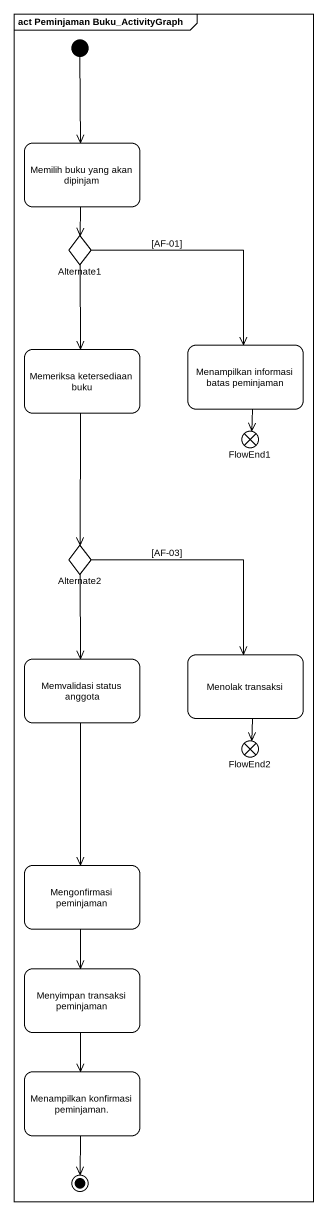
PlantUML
@startuml
mainframe act Peminjaman Buku_ActivityGraph
hide empty description
state "Memilih buku yang akan dipinjam" as Memilih_buku_yang_akan
state Alternate1 <<choice>>
state "Memeriksa ketersediaan buku" as Memeriksa_ketersediaan_buku
state "Menampilkan informasi batas peminjaman" as Menampilkan_informasi_batas
state FlowEnd1 <<end>>
state Alternate2 <<choice>>
state "Memvalidasi status anggota" as Memvalidasi_status_anggota
state "Menolak transaksi" as Menolak_transaksi
state FlowEnd2 <<end>>
state "Mengonfirmasi peminjaman" as Mengonfirmasi_peminjaman
state "Menyimpan transaksi peminjaman" as Menyimpan_transaksi
state "Menampilkan konfirmasi peminjaman." as Menampilkan_konfirmasi
[*] --> Memilih_buku_yang_akan
Memilih_buku_yang_akan --> Alternate1
Alternate1 --> Memeriksa_ketersediaan_buku
Alternate1 --> Menampilkan_informasi_batas : [AF-01]
Memeriksa_ketersediaan_buku --> Alternate2
Menampilkan_informasi_batas --> FlowEnd1
Alternate2 --> Memvalidasi_status_anggota
Alternate2 --> Menolak_transaksi : [AF-03]
Memvalidasi_status_anggota --> Mengonfirmasi_peminjaman
Menolak_transaksi --> FlowEnd2
Mengonfirmasi_peminjaman --> Menyimpan_transaksi
Menyimpan_transaksi --> Menampilkan_konfirmasi
Menampilkan_konfirmasi --> [*]
@enduml
